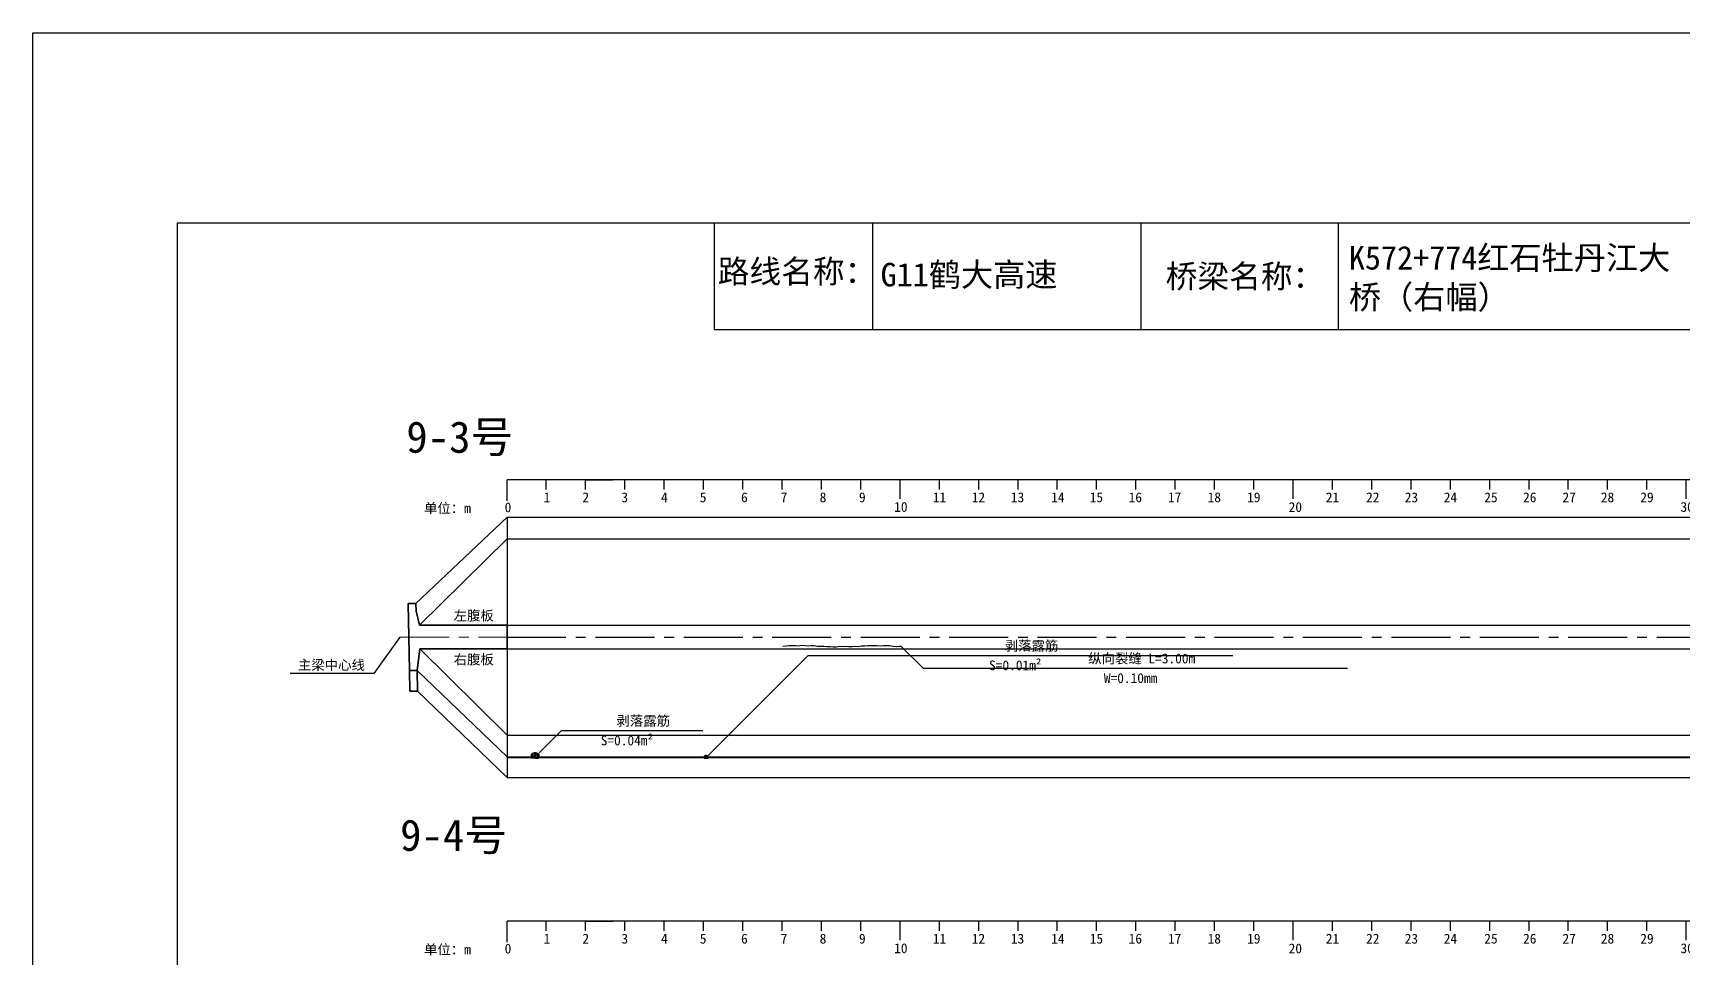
# Model space of a CAD drawing. Header units: millimetres. Extents: x -37 to 615, y -48 to 413.
# Drawn here: x -36.8 to 383, y 178 to 413.2 of the extents above; entities that cross this region are included whole.
import ezdxf

# ---------------------------------------------------------------- set-up
doc = ezdxf.new("R2010")
doc.units = ezdxf.units.MM
for name, pattern in [('CENTER', [2, 1.25, -0.25, 0.25, -0.25]), ('CENTER2', [1.125, 0.75, -0.125, 0.125, -0.125]), ('DASHED', [0.75, 0.5, -0.25])]:
    doc.linetypes.add(name, pattern=pattern)
for name, color, linetype in [('图层1', 7, 'Continuous'), ('病害', 5, 'Continuous'), ('轮廓', 3, 'Continuous')]:
    doc.layers.add(name, color=color, linetype=linetype)
doc.layers.add('虚线', color=7, linetype='Continuous', lineweight=30)
doc.styles.get("Standard").update_dxf_attribs({"font": ''})
doc.styles.add('汉字', font='')
doc.styles.get('Standard').set_extended_font_data('SimSun')
doc.styles.get('汉字').set_extended_font_data('SimSun')

# ---------------------------------------------------------------- blocks, each defined once
blk = doc.blocks.new('chi')
at = {"color": 0}
for p, q in [((1147.409, -3079.329), (1147.409, -3078.8)), ((1187.409, -3078.8), (1147.409, -3078.8)), ((1148.409, -3079.041), (1148.409, -3078.8)), ((1149.409, -3079.041), (1149.409, -3078.8)), ((1149.409, -3078.8), (1150.109, -3078.8)), ((1150.409, -3079.041), (1150.409, -3078.8)), ((1151.409, -3079.041), (1151.409, -3078.8)), ((1152.409, -3079.041), (1152.409, -3078.8)), ((1153.409, -3079.041), (1153.409, -3078.8)), ((1154.409, -3079.041), (1154.409, -3078.8)), ((1155.409, -3079.041), (1155.409, -3078.8)), ((1156.409, -3079.041), (1156.409, -3078.8)), ((1157.409, -3079.283), (1157.409, -3078.8)), ((1158.409, -3079.041), (1158.409, -3078.8)), ((1159.409, -3079.041), (1159.409, -3078.8)), ((1160.409, -3079.041), (1160.409, -3078.8)), ((1161.409, -3079.041), (1161.409, -3078.8)), ((1162.409, -3079.041), (1162.409, -3078.8)), ((1163.409, -3079.041), (1163.409, -3078.8)), ((1164.409, -3079.041), (1164.409, -3078.8)), ((1165.409, -3079.041), (1165.409, -3078.8)), ((1166.409, -3079.041), (1166.409, -3078.8)), ((1167.409, -3079.283), (1167.409, -3078.8)), ((1168.409, -3079.041), (1168.409, -3078.8)), ((1169.409, -3079.041), (1169.409, -3078.8)), ((1170.409, -3079.041), (1170.409, -3078.8)), ((1171.409, -3079.041), (1171.409, -3078.8)), ((1172.409, -3079.041), (1172.409, -3078.8)), ((1173.409, -3079.041), (1173.409, -3078.8)), ((1174.409, -3079.041), (1174.409, -3078.8)), ((1175.409, -3079.041), (1175.409, -3078.8)), ((1176.409, -3079.041), (1176.409, -3078.8)), ((1177.409, -3079.283), (1177.409, -3078.8)), ((1178.409, -3079.041), (1178.409, -3078.8)), ((1179.409, -3079.041), (1179.409, -3078.8)), ((1180.409, -3079.041), (1180.409, -3078.8)), ((1181.409, -3079.041), (1181.409, -3078.8)), ((1182.409, -3079.041), (1182.409, -3078.8)), ((1183.409, -3079.041), (1183.409, -3078.8)), ((1184.409, -3079.041), (1184.409, -3078.8)), ((1185.409, -3079.041), (1185.409, -3078.8)), ((1186.409, -3079.041), (1186.409, -3078.8)), ((1187.409, -3079.283), (1187.409, -3078.8))]:
    blk.add_line(p, q, dxfattribs=at)
for s, p in [('1', (1148.339, -3079.368)), ('2', (1149.328, -3079.368)), ('3', (1150.319, -3079.368)), ('4', (1151.329, -3079.368)), ('5', (1152.313, -3079.368)), ('6', (1153.363, -3079.368)), ('7', (1154.37, -3079.368)), ('8', (1155.363, -3079.368)), ('9', (1156.363, -3079.368)), ('11', (1158.242, -3079.368)), ('12', (1159.233, -3079.368)), ('13', (1160.227, -3079.368)), ('14', (1161.252, -3079.368)), ('15', (1162.233, -3079.368)), ('16', (1163.223, -3079.368)), ('17', (1164.224, -3079.368)), ('18', (1165.232, -3079.368)), ('19', (1166.238, -3079.368)), ('21', (1168.24, -3079.368)), ('22', (1169.264, -3079.368)), ('23', (1170.247, -3079.368)), ('24', (1171.24, -3079.368)), ('25', (1172.271, -3079.368)), ('26', (1173.258, -3079.368)), ('27', (1174.261, -3079.368)), ('28', (1175.236, -3079.368)), ('29', (1176.24, -3079.368)), ('31', (1178.261, -3079.368)), ('32', (1179.256, -3079.368)), ('33', (1180.243, -3079.368)), ('34', (1181.251, -3079.368)), ('35', (1182.269, -3079.368)), ('36', (1183.256, -3079.368)), ('37', (1184.269, -3079.368)), ('38', (1185.251, -3079.368)), ('39', (1186.242, -3079.368)), ('0', (1147.349, -3079.623)), ('10', (1157.259, -3079.613)), ('20', (1167.294, -3079.617)), ('30', (1177.262, -3079.613)), ('40', (1187.216, -3079.613))]:
    blk.add_text(s, height=0.25).set_placement(p)

msp = doc.modelspace()

# ---------------------------------------------------------------- linework, layer by layer
at = {"color": 0, "linetype": 'ByBlock'}
for p, q in [((0, 364.85), (529.17, 364.85)), ((0, 0), (0, 364.85)), ((136.5, 364.85), (136.5, 337.72)), ((245.1, 364.85), (245.1, 337.72)), ((136.5, 337.72), (529.17, 337.72))]:
    msp.add_line(p, q, dxfattribs=at)
at = {"color": 0}
for p, q in [((60.65, 267.93), (83.82, 289.93)), ((83.82, 289.93), (83.82, 223.68)), ((83.82, 289.93), (483.82, 289.93)), ((61.57, 262.43), (83.82, 284.43)), ((83.82, 262.43), (483.82, 262.43)), ((56.57, 259.43), (49.96, 250.17)), ((61.64, 256.43), (83.82, 234.43)), ((83.82, 256.43), (483.82, 256.43)), ((49.96, 250.17), (28.63, 250.17)), ((60.99, 250.93), (83.82, 228.93)), ((61.09, 245.68), (83.82, 223.68)), ((83.82, 234.43), (483.82, 234.43)), ((83.82, 228.93), (483.82, 228.93)), ((83.82, 228.81), (483.82, 228.81)), ((83.82, 223.68), (483.82, 223.68))]:
    msp.add_line(p, q, dxfattribs=at)
msp.add_line((83.82, 284.43), (483.82, 284.43))
at = {"color": 1, "linetype": 'CENTER2', "ltscale": 20}
msp.add_line((83.82, 259.43), (483.82, 259.43), dxfattribs=at)
at = {"color": 1, "linetype": 'DASHED'}
for p, q in [((90, 229.61), (92, 229.61)), ((90, 229.26), (92, 229.26)), ((90, 228.91), (92, 228.91)), ((90.5, 228.56), (90.5, 229.96)), ((91, 228.56), (91, 229.96)), ((91.5, 228.56), (91.5, 229.96)), ((134, 229.09), (135, 229.09)), ((134, 228.91), (135, 228.91)), ((134, 228.74), (135, 228.74)), ((134.25, 228.56), (134.25, 229.26)), ((134.5, 228.56), (134.5, 229.26)), ((134.75, 228.56), (134.75, 229.26))]:
    msp.add_line(p, q, dxfattribs=at)
at = {"color": 7}
for p, q in [((90, 229.13), (90.59, 229.12)), ((90.19, 229.81), (90.55, 229.49)), ((90.66, 228.62), (90.85, 228.88)), ((90.98, 229.92), (90.96, 229.49)), ((91.62, 229.81), (91.34, 229.43)), ((91.55, 228.56), (91.39, 228.88)), ((92, 229.09), (91.47, 229.17)), ((134, 228.84), (134.29, 228.84)), ((134.09, 229.18), (134.28, 229.03)), ((134.33, 228.59), (134.43, 228.72)), ((134.49, 229.24), (134.48, 229.03)), ((134.81, 229.18), (134.67, 229)), ((134.77, 228.56), (134.7, 228.72)), ((135, 228.83), (134.73, 228.87))]:
    msp.add_line(p, q, dxfattribs=at)
at = {"color": 3, "linetype": 'ByBlock'}
msp.add_lwpolyline([(-36.77, 413.19), (615.38, 413.19), (615.38, -47.93), (-36.77, -47.93)], close=True, dxfattribs=at)
at = {"color": 7}
for points in [[(154, 257.14), (154.8, 257.22), (155.6, 257.26), (156.4, 257.28), (157.2, 257.24), (158, 257.19), (158.8, 257.32), (159.6, 257.24), (160.4, 257.22), (161.2, 257.31), (162, 257.25), (162.8, 257.13), (163.6, 257.09), (164.4, 257.07), (165.2, 257.03), (166, 256.98), (166.8, 256.93), (167.6, 256.97), (168.4, 257.07), (169.2, 257.03), (170, 257.09), (170.8, 257.06), (171.6, 257.03), (172.4, 257.12), (173.2, 257.05), (174, 257.15), (174.8, 257.21), (175.6, 257.27), (176.4, 257.3), (177.2, 257.28), (178, 257.27), (178.8, 257.22), (179.6, 257.25), (180.4, 257.3), (181.2, 257.25), (182, 257.08), (182.8, 257.03), (183.6, 257.07), (184, 257.13)], [(184, 257.13), (189.66, 251.48), (297.66, 251.48)], [(135, 229.26), (160.46, 254.72), (268.46, 254.72)], [(92, 229.96), (97.66, 235.61), (133.66, 235.61)], [(91.13, 229.92), (90.83, 229.92), (90.53, 229.84), (90.19, 229.81), (90, 229.5), (90, 229.13), (90.04, 228.68), (90.26, 228.68), (91.06, 228.56), (91.55, 228.56), (91.85, 228.64), (91.96, 228.71), (92, 229.09), (92, 229.43), (91.85, 229.69), (91.62, 229.81), (91.43, 229.84), (91.13, 229.96)], [(134.57, 229.24), (134.42, 229.24), (134.26, 229.2), (134.09, 229.18), (134, 229.03), (134, 228.84), (134.02, 228.62), (134.13, 228.62), (134.53, 228.56), (134.77, 228.56), (134.92, 228.6), (134.98, 228.64), (135, 228.83), (135, 229), (134.92, 229.13), (134.81, 229.18), (134.72, 229.2), (134.57, 229.26)]]:
    msp.add_lwpolyline(points, dxfattribs=at)
at = {"layer": '病害', "color": 5}
for p, q in [((136.5, 364.85), (136.5, 337.72)), ((245.1, 364.85), (245.1, 337.72)), ((136.5, 337.72), (386.58, 337.72))]:
    msp.add_line(p, q, dxfattribs=at)
at = {"layer": '病害', "color": 0}
for p, q in [((176.83, 364.85), (176.83, 337.72)), ((295.25, 364.85), (295.25, 337.72))]:
    msp.add_line(p, q, dxfattribs=at)
at = {"layer": '虚线', "linetype": 'CENTER', "lineweight": 18, "ltscale": 10}
msp.add_line((56.57, 259.43), (83.82, 259.43), dxfattribs=at)
at = {"layer": '轮廓', "color": 5, "lineweight": 35}
for p, q in [((58.99, 250.93), (58.65, 267.93)), ((58.65, 267.93), (60.65, 267.93)), ((60.69, 266.05), (60.65, 267.93)), ((61.57, 262.43), (60.69, 266.05)), ((83.82, 262.43), (61.57, 262.43)), ((83.82, 256.43), (83.82, 262.43)), ((60.99, 250.93), (61.63, 256.43)), ((83.82, 256.43), (61.63, 256.43)), ((58.99, 250.93), (60.99, 250.93)), ((59.09, 245.68), (58.99, 250.93)), ((61.09, 245.68), (60.99, 250.93)), ((59.09, 245.68), (61.09, 245.68))]:
    msp.add_line(p, q, dxfattribs=at)

# ---------------------------------------------------------------- block references
at = {"color": 0, "xscale": 9.999999999994273, "yscale": 9.999999999994273, "zscale": 9.999999999994273}
for p in [(-11390.27, 31087.43), (-11390.27, 30975.09)]:
    msp.add_blockref('chi', p, dxfattribs=at)

# ---------------------------------------------------------------- texts
for s, p in [('单位：m', (62.7, 290.99)), ('左腹板', (70.24, 263.64)), ('主梁中心线', (30.63, 251.08)), ('右腹板', (70.24, 252.47)), ('单位：m', (62.7, 178.65))]:
    msp.add_text(s, height=2.5).set_placement(p)
at = {"color": 7}
for s, p in [('剥落露筋', (210.46, 255.97)), ('S=0.01m²', (206.46, 250.97)), ('纵向裂缝 L=3.00m', (231.66, 252.73)), ('W=0.10mm', (235.66, 247.73)), ('剥落露筋', (111.66, 236.86)), ('S=0.04m²', (107.66, 231.86))]:
    msp.add_text(s, height=2.5, dxfattribs=at).set_placement(p)
at = {"linetype": 'ByBlock', "attachment_point": 1, "style": '汉字'}
for s, insert, char_height, width in [('K572+774红石牡丹江大桥（右幅）', (298, 358.97), 6, 87.5474), ('{\\C0;G11鹤大高速}', (178.87, 354.68), 6, 62.8604), ('{\\C0;9-3号}', (58.2, 314.34), 8, 49.3496), ('{\\C0;9-4号}', (56.63, 213.01), 8, 49.3496)]:
    msp.add_mtext(s, dxfattribs=dict(at, insert=insert, char_height=char_height, width=width))
at = {"layer": '图层1', "style": '汉字'}
for s, p in [('路线名称：', (137.42, 349.54)), ('桥梁名称：', (251.38, 348.29))]:
    msp.add_text(s, height=5.918, dxfattribs=at).set_placement(p)

doc.saveas('drawing.dxf')
